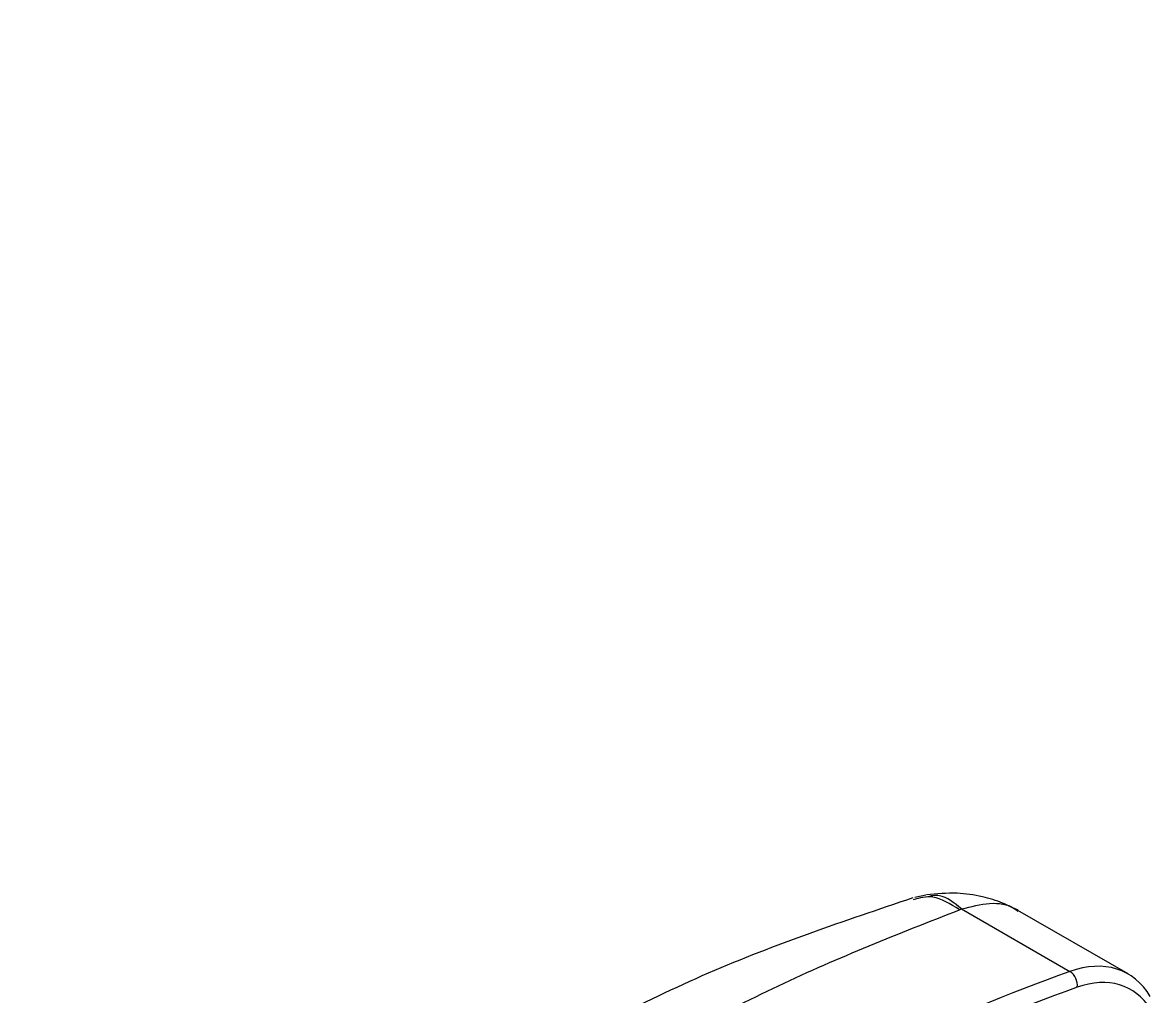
# Model space of a CAD drawing. Extents: x 16.7 to 113.1, y 4.5 to 84.5.
# Drawn here: x 26.301 to 27.189, y 70.581 to 71.348 of the extents above; entities that cross this region are included whole.
import ezdxf

# ---------------------------------------------------------------- set-up
doc = ezdxf.new("R2010")
doc.units = 0
doc.header["$MEASUREMENT"] = 0
doc.layers.add('OBJECT', color=7, linetype='CONTINUOUS')

msp = doc.modelspace()

# ---------------------------------------------------------------- linework, layer by layer
at = {"layer": 'OBJECT'}
for p, q in [((27.01202, 70.66128), (27.00339, 70.65943)), ((27.03833, 70.64967), (27.04005, 70.6503)), ((27.04005, 70.6503), (27.1253, 70.60109)), ((27.17109, 70.59913), (27.08443, 70.64916))]:
    msp.add_line(p, q, dxfattribs=at)
msp.add_arc((27.11767, 70.58998), 0.01348, 354.43541, 55.51924, dxfattribs=at)
for centre, major_axis, ratio, start_param, end_param in [((27.114, 70.49353), (0.05539, 0.10653), 0.604579, 5.923485, 6.860106), ((26.91997, 68.58063), (1.03077, 2.00185), 0.606843, 0.574391, 0.937899), ((27.12106, 70.48988), (0.05037, 0.09788), 0.60697, 5.935899, 6.857432), ((26.92704, 68.57698), (1.02574, 1.9932), 0.60697, 0.574247, 0.937755)]:
    msp.add_ellipse(centre, major_axis=major_axis, ratio=ratio, start_param=start_param, end_param=end_param, dxfattribs=at)
for points, knots in [([(26.43744, 70.34089), (26.39416, 70.36294), (26.15554, 70.48452), (25.71655, 70.69442), (25.1209, 70.97014), (24.52049, 71.23212), (24.07611, 71.41948), (23.83085, 71.51569), (23.78813, 71.53244)], [0, 0, 0, 0, 0.050029, 0.27586, 0.501567, 0.727114, 0.952463, 1, 1, 1, 1]), ([(27.00171, 70.65897), (26.94751, 70.64076), (26.83848, 70.60412), (26.73617, 70.54897), (26.68471, 70.52123)], [0, 0, 0, 0, 0.497074, 1, 1, 1, 1]), ([(27.03833, 70.64967), (27.03124, 70.65422), (27.01864, 70.66229), (27.00706, 70.65898), (27.002, 70.65753)], [0, 0, 0, 0, 0.56275, 1, 1, 1, 1]), ([(27.04005, 70.6503), (27.03422, 70.65504), (27.02472, 70.66278), (27.01572, 70.66049), (27.01223, 70.65961)], [0, 0, 0, 0, 0.612667, 1, 1, 1, 1]), ([(27.08468, 70.64901), (27.08068, 70.65109), (27.07218, 70.65549), (27.05547, 70.66055), (27.03522, 70.66365), (27.02049, 70.66216), (27.01248, 70.66136)], [0, 0, 0, 0, 0.197154, 0.418628, 0.683883, 1, 1, 1, 1]), ([(26.75247, 70.51455), (26.8004, 70.54096), (26.89628, 70.5938), (26.99098, 70.63105), (27.03833, 70.64967)], [0, 0, 0, 0, 0.5, 1, 1, 1, 1]), ([(27.04005, 70.6503), (27.0475, 70.6522), (27.0624, 70.65599), (27.0775, 70.65414), (27.08336, 70.64921), (27.08432, 70.6484)], [0, 0, 0, 0, 0.4553405, 0.9106807, 1, 1, 1, 1])]:
    msp.add_open_spline(points, degree=3, knots=knots, dxfattribs=at)

doc.saveas('drawing.dxf')
